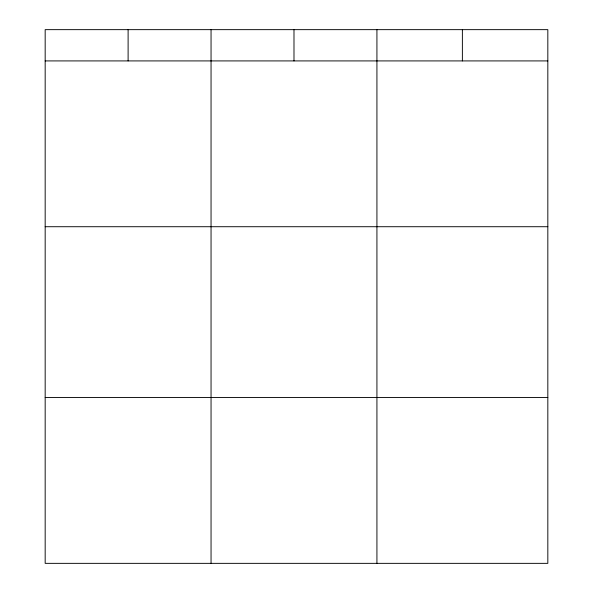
<?xml version="1.0" encoding="UTF-8"?>
<svg xmlns="http://www.w3.org/2000/svg" width="593" height="593" viewBox="0 0 593 593"><rect width="100%" height="100%" fill="white"/><g stroke="black" fill="none" stroke-linecap="round" stroke-linejoin="round"><path stroke-width="0.89" d="M547.828 226.719L547.828 29.65L45.172 29.65L45.172 563.35L547.828 563.35L547.828 226.719L45.172 226.719M45.172 60.916L547.828 60.916M45.172 397.547L547.828 397.547M462.377 29.65L462.377 60.916M376.926 29.65L376.926 563.35M293.987 29.65L293.987 60.916M211.049 29.65L211.049 563.35M128.11 29.65L128.11 60.916"/></g></svg>
